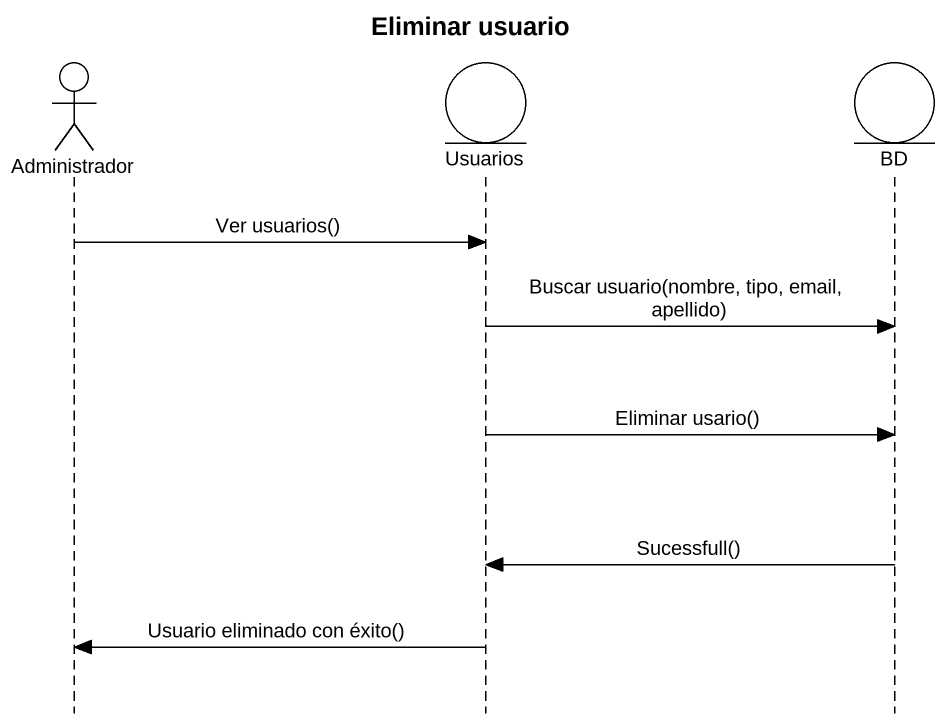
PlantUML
@startuml
title Eliminar usuario
hide footbox
actor Administrador
entity Usuarios
entity BD

Administrador -> Usuarios : Ver usuarios()
Usuarios -> BD : Buscar usuario(nombre, tipo, email, apellido)
Usuarios -> BD : Eliminar usario()
BD -> Usuarios : Sucessfull()
Usuarios -> Administrador : Usuario eliminado con éxito()
@enduml
